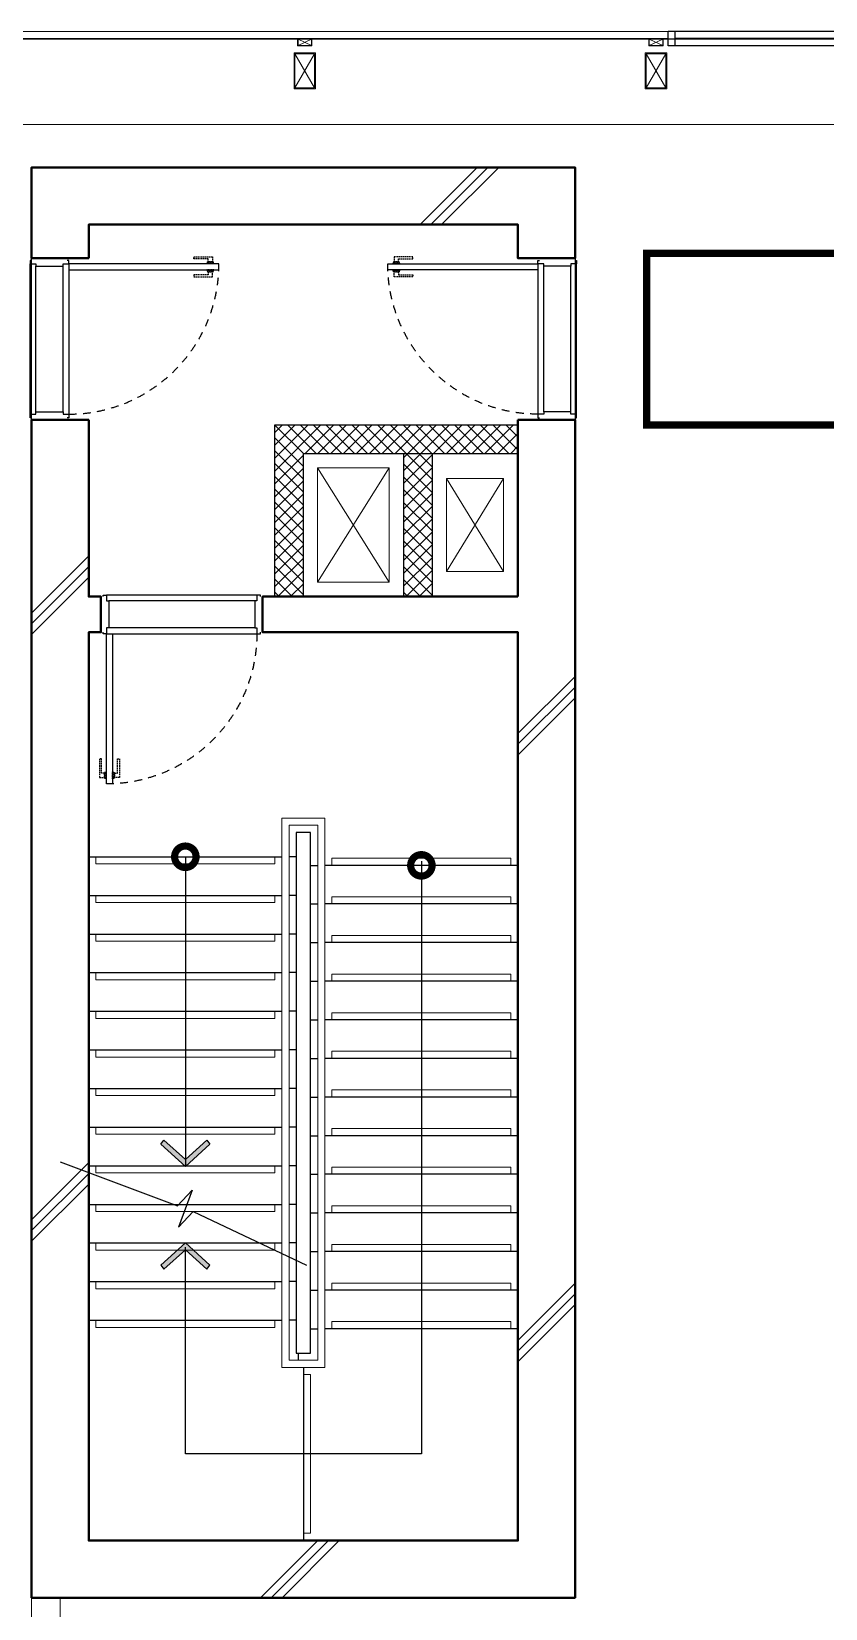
# Model space of a CAD drawing. Header units: millimetres. Extents: x 3546612 to 5615882, y 547008 to 3162891.
# Drawn here: x 5433125 to 5438675, y 2524993 to 2536018 of the extents above; entities that cross this region are included whole.
import ezdxf

# ---------------------------------------------------------------- set-up
doc = ezdxf.new("R2010")
doc.units = ezdxf.units.MM
for name, pattern in [('XR-평면도$0$DASHEDX2', [1.5, 1, -0.5]), ('XR-평면도$0$HID', [2, 1.1, -0.9]), ('XR-평면도$0$HIDDEN2', [4.7625, 3.175, -1.5875])]:
    doc.linetypes.add(name, pattern=pattern)
for name, color, linetype in [('HEB-Area(PC Topping)', 3, 'Continuous'), ('XR-평면도$0$A-CONC-SOLD', 9, 'Continuous'), ('XR-평면도$0$보행동선', 9, 'Continuous')]:
    doc.layers.add(name, color=color, linetype=linetype)
for name, color, linetype, lineweight in [('XR-평면도$0$A-CNTL', 9, 'Continuous', 15), ('XR-평면도$0$A-CONC-LIN1', 9, 'Continuous', 40), ('XR-평면도$0$A-DWXM-DOOR', 9, 'Continuous', 25), ('XR-평면도$0$A-DWXM-WIND', 9, 'Continuous', 25), ('XR-평면도$0$A-ELEV-LIN3', 9, 'Continuous', 18), ('XR-평면도$0$A-SECT-LIN2', 9, 'Continuous', 20), ('XR-평면도$0$A-SECT-LIN3', 9, 'Continuous', 18), ('XR-평면도$0$A-SSXM-STAIR', 9, 'Continuous', 25), ('XR-평면도$0$A-SSXS-HAND', 9, 'Continuous', 20), ('XR-평면도$0$A-WAXM-BLOC', 9, 'Continuous', 25), ('XR-평면도$0$A-WAXM-DRYW', 9, 'Continuous', 25), ('XR-평면도$0$A-WAXM-PANL', 9, 'Continuous', 20), ('XR-평면도$0$A-XXXX-HATC', 9, 'Continuous', 18), ('XR-평면도$0$A-XXXX-OPEN', 9, 'Continuous', 15), ('XR-평면도$0$A-XXXX-SYMB', 9, 'Continuous', 25)]:
    doc.layers.add(name, color=color, linetype=linetype, lineweight=lineweight)

# ---------------------------------------------------------------- blocks, each defined once
blk = doc.blocks.new('XR-평면도$0$ARROW')
blk.add_lwpolyline([(-0.002, 0.87), (0.738, 0), (-0.002, -0.87), (0.15, -1), (1, 0), (0.15, 1)], close=True)
for points in [[(-0.002, 0.87), (0.15, 1), (0.738, 0), (1, 0)], [(0.738, 0), (1, 0), (-0.002, -0.87), (0.15, -1)]]:
    blk.add_solid(points)
blk = doc.blocks.new('XR-평면도$0$#7~16 계단 1f~8f')
at = {"layer": 'XR-평면도$0$A-ELEV-LIN3'}
for points in [[(354066, 150936), (354066, 150886), (355316, 150886), (355316, 150936)], [(356966, 150876), (356966, 150926), (355716, 150926), (355716, 150876)], [(354066, 150666), (354066, 150616), (355316, 150616), (355316, 150666)], [(356966, 150606), (356966, 150656), (355716, 150656), (355716, 150606)], [(354066, 150396), (354066, 150346), (355316, 150346), (355316, 150396)], [(356966, 150336), (356966, 150386), (355716, 150386), (355716, 150336)], [(354066, 150126), (354066, 150076), (355316, 150076), (355316, 150126)], [(356966, 150066), (356966, 150116), (355716, 150116), (355716, 150066)], [(354066, 149856), (354066, 149806), (355316, 149806), (355316, 149856)], [(356966, 149796), (356966, 149846), (355716, 149846), (355716, 149796)], [(354066, 149586), (354066, 149536), (355316, 149536), (355316, 149586)], [(356966, 149526), (356966, 149576), (355716, 149576), (355716, 149526)], [(354066, 149316), (354066, 149266), (355316, 149266), (355316, 149316)], [(356966, 149256), (356966, 149306), (355716, 149306), (355716, 149256)], [(354066, 149046), (354066, 148996), (355316, 148996), (355316, 149046)], [(356966, 148986), (356966, 149036), (355716, 149036), (355716, 148986)], [(354066, 148776), (354066, 148726), (355316, 148726), (355316, 148760)], [(355316, 148760), (355316, 148776)], [(356966, 148716), (356966, 148766), (355716, 148766), (355716, 148716)], [(354066, 148506), (354066, 148456), (355316, 148456), (355316, 148506)], [(356966, 148446), (356966, 148496), (355716, 148496), (355716, 148446)], [(354066, 148236), (354066, 148186), (355316, 148186), (355316, 148236)], [(356966, 148176), (356966, 148226), (355716, 148226), (355716, 148176)], [(354066, 147966), (354066, 147916), (355316, 147916), (355316, 147966)], [(356966, 147906), (356966, 147956), (355716, 147956), (355716, 147906)], [(354066, 147696), (354066, 147646), (355316, 147646), (355316, 147696)], [(356966, 147636), (356966, 147686), (355716, 147686), (355716, 147636)], [(355516, 146206), (355566, 146206), (355566, 147316), (355516, 147316)]]:
    blk.add_lwpolyline(points, dxfattribs=at)
at = {"layer": 'XR-평면도$0$A-SSXM-STAIR'}
for p, q in [((355480, 147466), (355480, 147416)), ((355516, 147366), (355516, 146156))]:
    blk.add_line(p, q, dxfattribs=at)
for points in [[(355466, 151106), (355466, 147466), (355566, 147466), (355566, 151106), (355466, 151106)], [(354016, 150936), (355366, 150936)], [(355466, 150936), (355416, 150936)], [(355566, 150876), (355616, 150876)], [(355566, 150876), (355616, 150876)], [(357016, 150876), (355666, 150876)], [(354016, 150666), (355366, 150666)], [(355466, 150666), (355416, 150666)], [(355566, 150606), (355616, 150606)], [(355566, 150606), (355616, 150606)], [(357016, 150606), (355666, 150606)], [(354016, 150396), (355366, 150396)], [(355466, 150396), (355416, 150396)], [(355566, 150336), (355616, 150336)], [(355566, 150336), (355616, 150336)], [(357016, 150336), (355666, 150336)], [(354016, 150126), (355366, 150126)], [(355466, 150126), (355416, 150126)], [(355566, 150066), (355616, 150066)], [(355566, 150066), (355616, 150066)], [(357016, 150066), (355666, 150066)], [(354016, 149856), (355366, 149856)], [(355466, 149856), (355416, 149856)], [(355566, 149796), (355616, 149796)], [(355566, 149796), (355616, 149796)], [(357016, 149796), (355666, 149796)], [(354016, 149586), (355366, 149586)], [(355466, 149586), (355416, 149586)], [(355566, 149526), (355616, 149526)], [(355566, 149526), (355616, 149526)], [(357016, 149526), (355666, 149526)], [(354016, 149316), (355366, 149316)], [(355466, 149316), (355416, 149316)], [(355566, 149256), (355616, 149256)], [(355566, 149256), (355616, 149256)], [(357016, 149256), (355666, 149256)], [(354016, 149046), (355366, 149046)], [(355466, 149046), (355416, 149046)], [(355566, 148986), (355616, 148986)], [(355566, 148986), (355616, 148986)], [(357016, 148986), (355666, 148986)], [(354016, 148776), (355366, 148776)], [(355466, 148776), (355416, 148776)], [(355566, 148716), (355616, 148716)], [(355566, 148716), (355616, 148716)], [(357016, 148716), (355666, 148716)], [(354016, 148506), (355366, 148506)], [(355466, 148506), (355416, 148506)], [(355566, 148446), (355616, 148446)], [(355566, 148446), (355616, 148446)], [(357016, 148446), (355666, 148446)], [(354016, 148236), (355366, 148236)], [(355466, 148236), (355416, 148236)], [(355566, 148176), (355616, 148176)], [(355566, 148176), (355616, 148176)], [(357016, 148176), (355666, 148176)], [(354016, 147966), (355366, 147966)], [(355466, 147966), (355416, 147966)], [(355566, 147906), (355616, 147906)], [(355566, 147906), (355616, 147906)], [(357016, 147906), (355666, 147906)], [(354016, 147696), (355366, 147696)], [(355466, 147696), (355416, 147696)], [(355566, 147636), (355616, 147636)], [(355566, 147636), (355616, 147636)], [(357016, 147636), (355666, 147636)]]:
    blk.add_lwpolyline(points, dxfattribs=at)
at = {"layer": 'XR-평면도$0$A-SSXS-HAND'}
for points in [[(355366, 148706), (355366, 147366), (355666, 147366), (355666, 151206), (355366, 151206), (355366, 148706)], [(355416, 148682), (355416, 147416), (355616, 147416), (355616, 151156), (355416, 151156), (355416, 148682)]]:
    blk.add_lwpolyline(points, dxfattribs=at)
at = {"layer": 'XR-평면도$0$A-XXXX-SYMB', "const_width": 150}
for points in [[(354716, 150936, 1), (354666, 150936, 1)], [(356366, 150876, 1), (356316, 150876, 1)]]:
    blk.add_lwpolyline(points, format="xyb", close=True, dxfattribs=at)
at = {"layer": 'XR-평면도$0$A-XXXX-SYMB'}
for points in [[(354691, 150936), (354691, 148776)], [(356341, 150906), (356341, 146761), (354691, 146761), (354691, 148206)], [(353816, 148802), (354636, 148496), (354739, 148605), (354643, 148347), (354746, 148455), (355537, 148080)]]:
    blk.add_lwpolyline(points, dxfattribs=at)
at = {"layer": 'XR-평면도$0$A-XXXX-SYMB', "yscale": 172.3206394866575, "zscale": 183.004177226685}
for p, xscale, rotation in [((354691, 148954), -183.004177226685, 89.99999999999997), ((354691, 148053), 183.004177226685, 89.99999999999999)]:
    blk.add_blockref('XR-평면도$0$ARROW', p, dxfattribs=dict(at, xscale=xscale, rotation=rotation))
blk = doc.blocks.new('XR-평면도$0$계단실(기준층)230530')
blk.add_blockref('XR-평면도$0$#7~16 계단 1f~8f', (-3702707, 1555615))
blk = doc.blocks.new('XR-평면도$0$중심선(210216)')
at = {"layer": 'XR-평면도$0$A-CNTL', "ltscale": 300}
blk.add_lwpolyline([(-10000, 196000), (186000, 196000)], dxfattribs=at)
blk = doc.blocks.new('XR-평면도$0$도어_008')
at = {"layer": 'XR-평면도$0$A-DWXM-DOOR', "color": 9, "linetype": 'XR-평면도$0$DASHEDX2', "ltscale": 10}
for points in [[(-25, 1005), (10, 1005), (10, 975), (-10, 975), (-10, 875), (-25, 875)], [(20, 1010), (20, 970), (10, 970), (10, 1010)], [(20, 965), (20, 1015), (25, 1015), (25, 965)], [(70, 965), (70, 1015), (65, 1015), (65, 965)], [(70, 1010), (70, 970), (80, 970), (80, 1010)], [(115, 1005), (80, 1005), (80, 975), (100, 975), (100, 875), (115, 875)]]:
    blk.add_lwpolyline(points, close=True, dxfattribs=at)
at = {"layer": 'XR-평면도$0$A-DWXM-DOOR'}
blk.add_lwpolyline([(65, 0), (65, 1050), (25, 1050), (25, 0)], close=True, dxfattribs=at)
at = {"layer": 'XR-평면도$0$A-DWXM-DOOR', "color": 0}
for points in [[(0, -260), (0, -270), (25, -270), (25, -230), (40, -230), (40, -40), (25, -40), (25, 0), (0, 0), (0, -10)], [(1100, -260), (1100, -270), (1075, -270), (1075, -230), (1060, -230), (1060, -40), (1075, -40), (1075, 0), (1100, 0), (1100, -10)]]:
    blk.add_lwpolyline(points, dxfattribs=at)
at = {"layer": 'XR-평면도$0$A-DWXM-DOOR', "color": 9}
for points in [[(25, 0), (1075, 0)], [(1060, -40), (40, -40)], [(1075, -270), (25, -270)], [(1060, -230), (40, -230)]]:
    blk.add_lwpolyline(points, dxfattribs=at)
at = {"layer": 'XR-평면도$0$A-DWXM-DOOR', "color": 1, "linetype": 'XR-평면도$0$HID', "ltscale": 50}
blk.add_arc((25, 0), 1050, 0, 90, dxfattribs=at)
blk = doc.blocks.new('XR-평면도$0$계단실_2_기준층(210720)')
at = {"layer": 'XR-평면도$0$A-CONC-SOLD'}
h = blk.add_hatch(dxfattribs=at)
h.set_pattern_fill('CONC', color=256, scale=100, angle=360)
h.set_pattern_definition([(45, (-1631837.4, -693570.6), (-2121.3203, 2121.3203), []), (45, (-1631837.4, -693495.6), (-2121.3203, 2121.3203), []), (45, (-1631837.4, -693420.6), (-2121.3203, 2121.3203), [])])
h.paths.add_polyline_path([(3400, -9600), (400, -9600), (400, -3250), (485, -3250), (485, -3000), (400, -3000), (400, -1800), (0, -1800), (0, -10000), (3800, -10000), (3800, -1800), (3400, -1800), (3400, -3000), (1700, -3000), (1700, -3250), (3400, -3250)])
h.paths.add_polyline_path([(3800, 0), (1700, 0), (1700, -400), (3400, -400), (3400, -700), (3800, -700)])
h.paths.add_polyline_path([(600, -400), (600, 0), (0, 0), (0, -700), (400, -700), (400, -400)])
at = {"layer": 'XR-평면도$0$A-XXXX-HATC'}
h = blk.add_hatch(dxfattribs=at)
h.set_pattern_fill('ANSI37', color=256, scale=20, style=0)
h.paths.add_polyline_path([(3400, -2000), (3400, -1800), (1700, -1800), (1700, -3000), (1900, -3000), (1900, -2000)])
h.paths.add_polyline_path([(2600, -2000), (2515, -2000)])
h.paths.add_polyline_path([(2800, -2000), (2800, -3000), (2600, -3000), (2600, -2000)])
at = {"layer": 'XR-평면도$0$A-CONC-LIN1'}
blk.add_line((400, -635), (0, -635), dxfattribs=at)
for points in [[(3800, -635), (3800, 0), (0, 0), (0, -635)], [(400, -635), (400, -400), (3400, -400), (3400, -635), (3800, -635)], [(0, -1765), (0, -10000), (3800, -10000), (3800, -1765)], [(400, -1765), (0, -1765)], [(400, -1765), (400, -3000), (485, -3000), (485, -3250), (400, -3250), (400, -9600), (3400, -9600), (3400, -3250), (1615, -3250), (1615, -3000), (3400, -3000)], [(3400, -3000), (3400, -1765)], [(3400, -1765), (3800, -1765)]]:
    blk.add_lwpolyline(points, dxfattribs=at)
at = {"layer": 'XR-평면도$0$A-WAXM-BLOC', "ltscale": 50}
for points in [[(1700, -3000), (1700, -1800), (3400, -1800)], [(1900, -3000), (1900, -2000), (3400, -2000)], [(2600, -2000), (2600, -3000)], [(2800, -2000), (2800, -3000)]]:
    blk.add_lwpolyline(points, dxfattribs=at)
at = {"layer": 'XR-평면도$0$A-XXXX-OPEN', "ltscale": 20}
for p, q in [((2000, -2900), (2500, -2100)), ((2000, -2100), (2500, -2900)), ((2900, -2175), (3300, -2825)), ((2900, -2825), (3300, -2175))]:
    blk.add_line(p, q, dxfattribs=at)
for points in [[(2000, -2100), (2500, -2100), (2500, -2900), (2000, -2900)], [(2900, -2175), (3300, -2175), (3300, -2825), (2900, -2825)]]:
    blk.add_lwpolyline(points, close=True, dxfattribs=at)
at = {"rotation": 270}
blk.add_blockref('XR-평면도$0$도어_008', (260, -650), dxfattribs=at)
for p, xscale, rotation in [((3540, -650), -1.000000000000002, 90), ((500, -3260), -1, 180)]:
    blk.add_blockref('XR-평면도$0$도어_008', p, dxfattribs=dict(xscale=xscale, rotation=rotation))
blk = doc.blocks.new('XR-평면도$0$방화구획(건식2)(210707)')
at = {"layer": 'XR-평면도$0$A-WAXM-PANL'}
blk.add_lwpolyline([(-200, 53800), (-200, 10900), (0, 10900), (0, 53800)], dxfattribs=at)
blk = doc.blocks.new('XR-평면도$0$win1')
at = {"layer": 'XR-평면도$0$A-DWXM-WIND'}
for p, q in [((-1500, 100), (-1500, 0)), ((-1500, 100), (-1450, 100)), ((-1450, 100), (-1450, 0)), ((-1450, 100), (-25, 100)), ((-1450, 50), (-25, 50)), ((-1450, 0), (-25, 0)), ((-25, 100), (25, 100)), ((-25, 100), (-25, 0)), ((-25, 0), (25, 0)), ((25, 100), (25, 0)), ((25, 100), (1450, 100)), ((25, 50), (1450, 50)), ((25, 0), (1450, 0)), ((1450, 100), (1450, 0)), ((1450, 100), (1500, 100)), ((1500, 100), (1500, 0)), ((-1500, 0), (-1450, 0)), ((1450, 0), (1500, 0))]:
    blk.add_line(p, q, dxfattribs=at)
blk = doc.blocks.new('XR-평면도$0$aw13pan4f~8f')
at = {"layer": 'XR-평면도$0$A-SECT-LIN2'}
for points in [[(2840, 50), (2840, 300), (2990, 300), (2990, 50)], [(6010, 50), (6010, 300), (6160, 300), (6160, 50)], [(8465, 50), (8465, 300), (8615, 300), (8615, 50)], [(50, -50), (-50, -50), (-50, 0), (50, 0)], [(2965, -50), (2865, -50), (2865, 0), (2965, 0)], [(6135, -50), (6035, -50), (6035, 0), (6135, 0)], [(8590, -50), (8490, -50), (8490, 0), (8590, 0)]]:
    blk.add_lwpolyline(points, close=True, dxfattribs=at)
at = {"layer": 'XR-평면도$0$A-SECT-LIN3'}
for points in [[(2846, 56), (2846, 294), (2984, 294), (2984, 56)], [(6016, 56), (6016, 294), (6154, 294), (6154, 56)], [(8471, 56), (8471, 294), (8609, 294), (8609, 56)], [(47, -47), (-47, -47), (-47, -3), (47, -3)], [(2962, -47), (2868, -47), (2868, -3), (2962, -3)], [(6132, -47), (6038, -47), (6038, -3), (6132, -3)], [(8587, -47), (8493, -47), (8493, -3), (8587, -3)]]:
    blk.add_lwpolyline(points, close=True, dxfattribs=at)
at = {"layer": 'XR-평면도$0$A-WAXM-PANL'}
for points in [[(0, -50), (3000, -50)], [(3000, -100), (0, -100)], [(3000, -50), (3000, -100)], [(11000, -50), (6000, -50)], [(6000, -50), (6000, -100)], [(6000, -100), (11000, -100)]]:
    blk.add_lwpolyline(points, dxfattribs=at)
at = {"layer": 'XR-평면도$0$A-XXXX-OPEN'}
for p, q in [((2846, 294), (2984, 56)), ((2984, 294), (2846, 56)), ((6016, 294), (6154, 56)), ((6154, 294), (6016, 56)), ((8471, 294), (8609, 56)), ((8609, 294), (8471, 56)), ((-47, -47), (47, -3)), ((47, -47), (-47, -3)), ((2868, -47), (2962, -3)), ((2962, -47), (2868, -3)), ((6038, -47), (6132, -3)), ((6132, -47), (6038, -3)), ((8493, -47), (8587, -3)), ((8587, -47), (8493, -3))]:
    blk.add_line(p, q, dxfattribs=at)
at = {"layer": 'XR-평면도$0$A-WAXM-DRYW'}
blk.add_blockref('XR-평면도$0$win1', (4500, -100), dxfattribs=at)
blk = doc.blocks.new('XR-평면도$0$aw13aw14 4f~8f')
at = {"rotation": 180}
blk.add_blockref('XR-평면도$0$aw13pan4f~8f', (247693, 1726671), dxfattribs=at)
blk = doc.blocks.new('XR-평면도$0$보행통로(상온창고)')
at = {"layer": 'XR-평면도$0$보행동선', "linetype": 'XR-평면도$0$HIDDEN2', "ltscale": 100, "const_width": 50}
blk.add_lwpolyline([(136850, 191799), (136850, 192999), (109950, 192999), (109950, 191799), (136850, 191799)], dxfattribs=at)

msp = doc.modelspace()

# ---------------------------------------------------------------- linework, layer by layer
at = {"layer": 'HEB-Area(PC Topping)'}
msp.add_lwpolyline([(5370975.1, 2535967.6), (5494175.1, 2535967.6), (5494175.1, 2525067.6), (5499175.1, 2525067.6), (5499175.1, 2463667.6), (5488125.1, 2463667.6), (5488125.1, 2459167.6), (5487025.1, 2459167.6), (5487025.1, 2458367.6), (5461075.1, 2458367.6), (5461075.1, 2461367.6), (5459075.1, 2461367.6), (5459075.1, 2458367.6), (5443025.1, 2458367.6), (5443025.1, 2457867.6), (5433125.1, 2457867.6), (5433125.1, 2458367.6), (5406075.1, 2458367.6)], dxfattribs=at)
msp.add_lwpolyline([(5433125, 2535067.6), (5436925, 2535067.6), (5436925, 2525067.6), (5433125, 2525067.6)], close=True, dxfattribs=at)

# ---------------------------------------------------------------- block references
for name, p in [('XR-평면도$0$aw13aw14 4f~8f', (5195882, 809247)), ('XR-평면도$0$aw13aw14 4f~8f', (5195882, 809247)), ('XR-평면도$0$aw13aw14 4f~8f', (5195882, 809247)), ('XR-평면도$0$계단실_2_기준층(210720)', (5433125, 2535067.6)), ('XR-평면도$0$계단실_2_기준층(210720)', (5433125, 2535067.6)), ('XR-평면도$0$계단실_2_기준층(210720)', (5433125, 2535067.6)), ('XR-평면도$0$보행통로(상온창고)', (5327475, 2341467.6)), ('XR-평면도$0$보행통로(상온창고)', (5327475, 2341467.6)), ('XR-평면도$0$보행통로(상온창고)', (5327475, 2341467.6)), ('XR-평면도$0$계단실(기준층)230530', (8782216.1, 823697)), ('XR-평면도$0$계단실(기준층)230530', (8782216.1, 823697)), ('XR-평면도$0$계단실(기준층)230530', (8782216.1, 823697))]:
    msp.add_blockref(name, p)
at = {"xscale": -1, "rotation": 180}
msp.add_blockref('XR-평면도$0$방화구획(건식2)(210707)', (5433325, 2535967.6), dxfattribs=at)
msp.add_blockref('XR-평면도$0$방화구획(건식2)(210707)', (5433325, 2535967.6), dxfattribs=at)
msp.add_blockref('XR-평면도$0$방화구획(건식2)(210707)', (5433325, 2535967.6), dxfattribs=at)
at = {"layer": 'XR-평면도$0$A-CNTL'}
msp.add_blockref('XR-평면도$0$중심선(210216)', (5322575, 2339367.6), dxfattribs=at)

doc.saveas('drawing.dxf')
